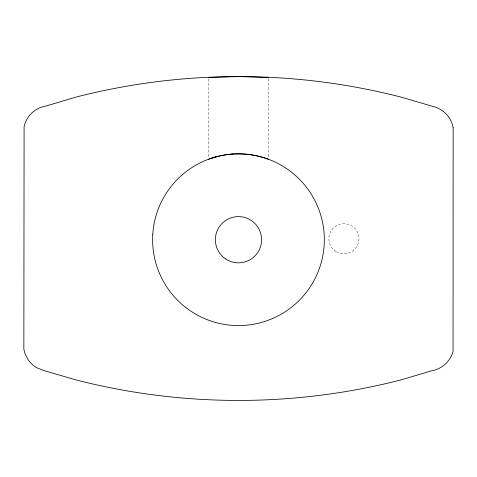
<?xml version="1.0" encoding="UTF-8"?>
<svg xmlns="http://www.w3.org/2000/svg" width="477" height="477" viewBox="0 0 477 477"><rect width="100%" height="100%" fill="white"/><g stroke="black" fill="none" stroke-linecap="round" stroke-linejoin="round"><path stroke-width="0.36" stroke-dasharray="2.38 1.79" d="M268.605 79.003L268.605 157.863M208.348 79.009L208.348 157.875M336.345 251.778A15.061 15.061 0 0 0 358.978 238.804A15.061 15.061 0 0 0 336.428 225.687A15.061 15.061 0 0 0 336.345 251.778"/><path stroke-width="0.72" d="M208.348 159.36C227.541 152.056 249.399 152.08 268.605 159.348M211.216 158.31L216.653 156.677M215.264 157.082L217.852 156.396M220.768 155.735L221.912 155.472M230.981 154.226L232.603 154.059M208.348 77.518L238.488 76.57L268.605 77.518M453.15 127.866L453.049 351.573A27.35 27.35 0 0 1 431.065 370.951L401.079 379.889A653.74 653.74 0 0 1 75.921 379.889L43.914 370.593L36.753 367.731A26.801 26.801 0 0 1 28.167 359.795L25.066 353.833L23.85 349.337L24.094 126.608A26.76 26.76 0 0 1 46.025 106.013L75.921 97.111A653.74 653.74 0 0 1 401.079 97.111L432.448 106.288A26.76 26.76 0 0 1 452.434 124.807L453.15 127.866M152.753 234.809L152.616 240.199A85.86 85.86 0 0 0 236.258 325.552A85.86 85.86 0 0 0 324.193 244.629L324.336 239.239A85.86 85.86 0 0 0 240.688 153.886A85.86 85.86 0 0 0 152.753 234.809M225.681 258.981A23.123 23.123 0 0 0 261.551 241.171A23.123 23.123 0 0 0 228.197 219.009A23.123 23.123 0 0 0 225.681 258.981"/></g></svg>
